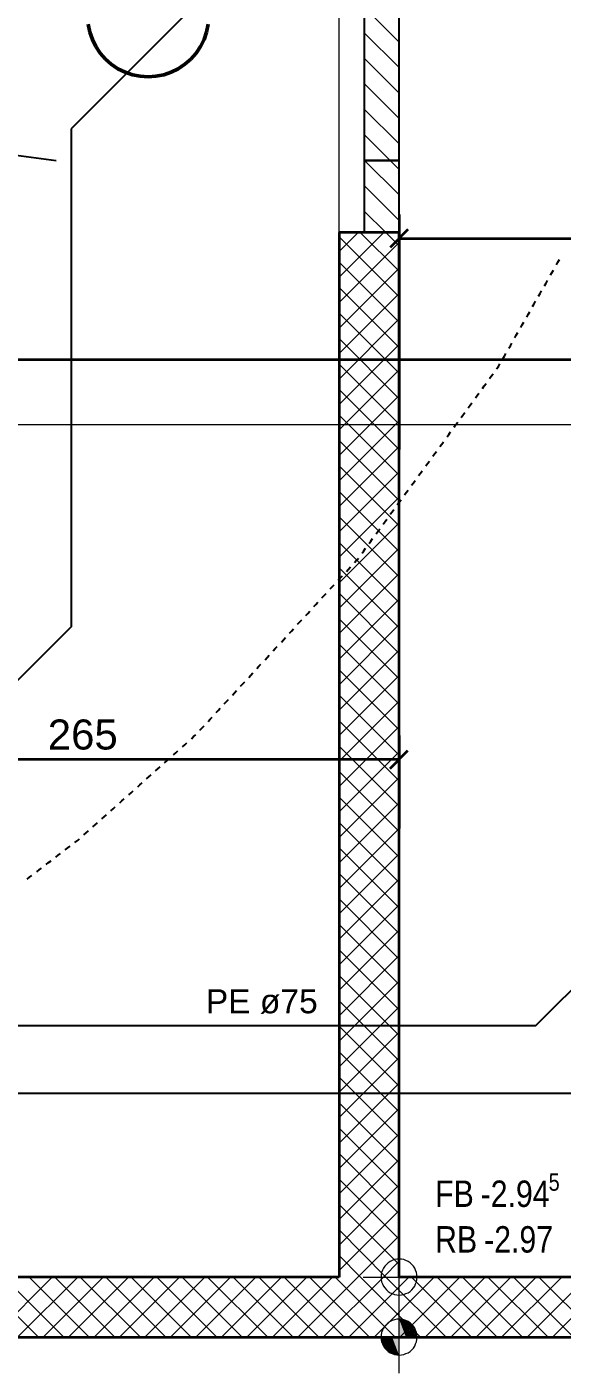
# Model space of a CAD drawing. Extents: x 885 to 2021, y 330 to 1122.
# Drawn here: x 1356.4 to 1401, y 473.6 to 585.7 of the extents above; entities that cross this region are included whole.
import ezdxf
from ezdxf.lldxf.tags import DXFTag

# ---------------------------------------------------------------- set-up
doc = ezdxf.new("R2010")
doc.units = 0
doc.layers.get('0').update_dxf_attribs({"lineweight": 25})
for name, color, linetype, lineweight in [('- Revision Neu', 7, 'Continuous', 25), ('010 Aussenwände Bauteilschraffuren Neu', 7, 'Continuous', 25), ('010 Aussenwände Neu', 7, 'Continuous', 25), ('015 Innenwände Bauteilschraffuren Neu', 7, 'Continuous', 25), ('015 Innenwände Neu', 7, 'Continuous', 25), ('019 Vormauerungen Bauteilschraffuren Neu', 7, 'Continuous', 25), ('019 Vormauerungen Neu', 7, 'Continuous', 25), ('027 Oberhalb Neu', 7, 'Continuous', 25), ('080 Raum Innen Kontur Neu', 7, 'Continuous', 25), ('111 Bemassung Ausführung Koten Neu', 7, 'Continuous', 25)]:
    doc.layers.add(name, color=color, linetype=linetype, lineweight=lineweight)
for name, color, linetype, lineweight, true_color in [('S_Kaltwasser_Einlage', 3, 'fein_strichliert', 25, 0x00ff00), ('S_Regenwasser_Einlage', 7, 'fein_strichliert', 25, 0x0066cc), ('S_Schmutzwasser_Einlage', 7, 'fein_strichliert', 25, 0xcc6600), ('S_T_Mass_Einlage', 7, 'Continuous', 35, 0x0080ff), ('S_Text_Einlage', 7, 'Continuous', 25, 0x99ff99)]:
    doc.layers.add(name, color=color, linetype=linetype, lineweight=lineweight, true_color=true_color)
doc.styles.get("Standard").update_dxf_attribs({"font": 'arial.ttf'})
tags = doc.linetypes.add('Blase - eng', pattern='A,0,[2,5773_032 -1.UG1.shx,S=0.003987,R=0,X=-6.43284e-05,Y=0.012246],-0.5,0', length=0.5).pattern_tags.tags
tags[14:15] = [DXFTag(74, 4), DXFTag(75, 0), DXFTag(340, '0'), DXFTag(46, 1.0), DXFTag(50, 0.0), DXFTag(44, 0.0), DXFTag(45, 0.0)]
tags[12:13] = [DXFTag(74, 4), DXFTag(75, 0), DXFTag(340, '0'), DXFTag(46, 1.0), DXFTag(50, 0.0), DXFTag(44, 0.0), DXFTag(45, 0.0)]
tags = doc.linetypes.add('fein_strichliert', pattern=[4, 1, -2, 1]).pattern_tags.tags
tags[8:9] = [DXFTag(74, 4), DXFTag(75, 0), DXFTag(340, '0'), DXFTag(46, 0.0), DXFTag(50, 0.0), DXFTag(44, 0.0), DXFTag(45, 0.0)]
tags[6:7] = [DXFTag(74, 4), DXFTag(75, 0), DXFTag(340, '0'), DXFTag(46, 0.0), DXFTag(50, 0.0), DXFTag(44, 0.0), DXFTag(45, 0.0)]
tags[4:5] = [DXFTag(74, 4), DXFTag(75, 0), DXFTag(340, '0'), DXFTag(46, 0.0), DXFTag(50, 0.0), DXFTag(44, 0.0), DXFTag(45, 0.0)]
tags = doc.linetypes.add('Strichpunkt 3_1_1mm Achsen', pattern=[0.005, 0.003, -0.001, 0, -0.001]).pattern_tags.tags
tags[10:11] = [DXFTag(74, 4), DXFTag(75, 0), DXFTag(340, '0'), DXFTag(46, 1.0), DXFTag(50, 0.0), DXFTag(44, 0.0), DXFTag(45, 0.0)]
tags[8:9] = [DXFTag(74, 4), DXFTag(75, 0), DXFTag(340, '0'), DXFTag(46, 1.0), DXFTag(50, 0.0), DXFTag(44, 0.0), DXFTag(45, 0.0)]
tags[6:7] = [DXFTag(74, 4), DXFTag(75, 0), DXFTag(340, '0'), DXFTag(46, 1.0), DXFTag(50, 0.0), DXFTag(44, 0.0), DXFTag(45, 0.0)]
tags[4:5] = [DXFTag(74, 4), DXFTag(75, 0), DXFTag(340, '0'), DXFTag(46, 1.0), DXFTag(50, 0.0), DXFTag(44, 0.0), DXFTag(45, 0.0)]

# ---------------------------------------------------------------- blocks, each defined once
blk = doc.blocks.new('Referenz-A0T8DINEAL', base_point=(896.59, 372.19))
at = {"layer": '- Revision Neu', "color": 0, "linetype": 'Blase - eng', "lineweight": 50, "ltscale": 0.125}
for p, q in [((1361.5, 585.95), (1361.63, 585.3)), ((1361.63, 585.3), (1361.84, 584.68)), ((1371.14, 584.68), (1371.35, 585.3)), ((1371.35, 585.3), (1371.48, 585.95)), ((1361.84, 584.68), (1362.13, 584.09)), ((1370.85, 584.09), (1371.14, 584.68)), ((1362.13, 584.09), (1362.49, 583.54)), ((1362.49, 583.54), (1362.93, 583.04)), ((1362.93, 583.04), (1363.42, 582.61)), ((1369.55, 582.61), (1370.05, 583.04)), ((1370.05, 583.04), (1370.48, 583.54)), ((1370.48, 583.54), (1370.85, 584.09)), ((1363.42, 582.61), (1363.97, 582.24)), ((1363.97, 582.24), (1364.56, 581.95)), ((1364.56, 581.95), (1365.18, 581.74)), ((1367.79, 581.74), (1368.41, 581.95)), ((1368.41, 581.95), (1369, 582.24)), ((1369, 582.24), (1369.55, 582.61)), ((1365.18, 581.74), (1365.83, 581.61)), ((1365.83, 581.61), (1366.49, 581.57)), ((1366.49, 581.57), (1367.14, 581.61)), ((1367.14, 581.61), (1367.79, 581.74))]:
    blk.add_line(p, q, dxfattribs=at)
at = {"layer": '010 Aussenwände Bauteilschraffuren Neu', "color": 0, "linetype": 'Continuous', "lineweight": 0, "ltscale": 0.0169}
for p, q in [((1357.35, 476.6), (1352.35, 481.6)), ((1353.49, 476.6), (1358.49, 481.6)), ((1359.47, 476.6), (1354.47, 481.6)), ((1355.62, 476.6), (1360.62, 481.6)), ((1361.59, 476.6), (1356.59, 481.6)), ((1357.74, 476.6), (1362.74, 481.6)), ((1363.72, 476.6), (1358.72, 481.6)), ((1359.86, 476.6), (1364.86, 481.6)), ((1365.84, 476.6), (1360.84, 481.6)), ((1361.98, 476.6), (1366.98, 481.6)), ((1367.96, 476.6), (1362.96, 481.6)), ((1364.1, 476.6), (1369.1, 481.6)), ((1370.08, 476.6), (1365.08, 481.6)), ((1366.22, 476.6), (1371.22, 481.6)), ((1372.2, 476.6), (1367.2, 481.6)), ((1368.34, 476.6), (1373.34, 481.6)), ((1374.32, 476.6), (1369.32, 481.6)), ((1370.46, 476.6), (1375.46, 481.6)), ((1376.44, 476.6), (1371.44, 481.6)), ((1372.59, 476.6), (1377.59, 481.6)), ((1378.56, 476.6), (1373.56, 481.6)), ((1374.71, 476.6), (1379.71, 481.6)), ((1380.69, 476.6), (1375.69, 481.6)), ((1376.83, 476.6), (1381.83, 481.6)), ((1382.81, 476.6), (1377.81, 481.6)), ((1378.95, 476.6), (1383.95, 481.6)), ((1384.93, 476.6), (1379.93, 481.6)), ((1381.07, 476.6), (1386.07, 481.6)), ((1387.05, 476.6), (1382.05, 481.6)), ((1383.19, 476.6), (1388.19, 481.6)), ((1389.17, 476.6), (1384.17, 481.6)), ((1385.31, 476.6), (1390.31, 481.6)), ((1391.29, 476.6), (1386.29, 481.6)), ((1387.44, 476.6), (1392.44, 481.6)), ((1393.41, 476.6), (1388.41, 481.6)), ((1389.56, 476.6), (1394.56, 481.6)), ((1395.54, 476.6), (1390.54, 481.6)), ((1391.68, 476.6), (1396.68, 481.6)), ((1397.66, 476.6), (1392.66, 481.6)), ((1393.8, 476.6), (1398.8, 481.6)), ((1399.78, 476.6), (1394.78, 481.6)), ((1395.92, 476.6), (1400.92, 481.6)), ((1401.9, 476.6), (1396.9, 481.6)), ((1398.04, 476.6), (1403.04, 481.6)), ((1404.02, 476.6), (1399.02, 481.6)), ((1400.16, 476.6), (1405.16, 481.6))]:
    blk.add_line(p, q, dxfattribs=at)
at = {"layer": '010 Aussenwände Neu', "color": 0, "lineweight": 35}
for p, q in [((1382.38, 481.6), (1284.18, 481.6)), ((1527.88, 481.6), (1387.38, 481.6)), ((1041.78, 476.6), (1532.88, 476.6))]:
    blk.add_line(p, q, dxfattribs=at)
at = {"layer": '015 Innenwände Bauteilschraffuren Neu', "color": 0, "linetype": 'Continuous', "lineweight": 0, "ltscale": 0.0169}
for p, q in [((1384.48, 587.36), (1387.38, 584.46)), ((1384.48, 585.24), (1387.38, 582.34)), ((1384.48, 583.12), (1387.38, 580.22)), ((1384.48, 581), (1387.38, 578.1)), ((1384.48, 578.88), (1387.38, 575.98)), ((1384.48, 576.76), (1386.63, 574.6)), ((1384.48, 574.63), (1384.51, 574.6)), ((1382.38, 567.01), (1383.98, 568.6)), ((1382.38, 564.88), (1386.1, 568.6)), ((1387.38, 565.37), (1384.15, 568.6)), ((1387.38, 567.49), (1386.27, 568.6)), ((1387.38, 563.25), (1382.38, 568.25)), ((1382.38, 562.76), (1387.38, 567.76)), ((1387.38, 561.13), (1382.38, 566.13)), ((1382.38, 560.64), (1387.38, 565.64)), ((1387.38, 559.01), (1382.38, 564.01)), ((1382.38, 558.52), (1387.38, 563.52)), ((1387.38, 556.88), (1382.38, 561.88)), ((1382.38, 556.4), (1387.38, 561.4)), ((1387.38, 554.76), (1382.38, 559.76)), ((1382.38, 554.28), (1387.38, 559.28)), ((1387.38, 552.64), (1382.38, 557.64)), ((1382.38, 552.16), (1387.38, 557.16)), ((1387.38, 550.52), (1382.38, 555.52)), ((1382.38, 550.03), (1387.38, 555.03)), ((1387.38, 548.4), (1382.38, 553.4)), ((1382.38, 547.91), (1387.38, 552.91)), ((1387.38, 546.28), (1382.38, 551.28)), ((1382.38, 545.79), (1387.38, 550.79)), ((1387.38, 544.16), (1382.38, 549.16)), ((1382.38, 543.67), (1387.38, 548.67)), ((1387.38, 542.04), (1382.38, 547.04)), ((1382.38, 541.55), (1387.38, 546.55)), ((1387.38, 539.91), (1382.38, 544.91)), ((1382.38, 539.43), (1387.38, 544.43)), ((1387.38, 537.79), (1382.38, 542.79)), ((1382.38, 537.31), (1387.38, 542.31)), ((1387.38, 535.67), (1382.38, 540.67)), ((1382.38, 535.19), (1387.38, 540.19)), ((1387.38, 533.55), (1382.38, 538.55)), ((1382.38, 533.06), (1387.38, 538.06)), ((1387.38, 531.43), (1382.38, 536.43)), ((1382.38, 530.94), (1387.38, 535.94)), ((1387.38, 529.31), (1382.38, 534.31)), ((1382.38, 528.82), (1387.38, 533.82)), ((1387.38, 527.19), (1382.38, 532.19)), ((1382.38, 526.7), (1387.38, 531.7)), ((1387.38, 525.06), (1382.38, 530.06)), ((1382.38, 524.58), (1387.38, 529.58)), ((1387.38, 522.94), (1382.38, 527.94)), ((1382.38, 522.46), (1387.38, 527.46)), ((1387.38, 520.82), (1382.38, 525.82)), ((1382.38, 520.34), (1387.38, 525.34)), ((1387.38, 518.7), (1382.38, 523.7)), ((1382.38, 518.21), (1387.38, 523.21)), ((1387.38, 516.58), (1382.38, 521.58)), ((1382.38, 516.09), (1387.38, 521.09)), ((1387.38, 514.46), (1382.38, 519.46)), ((1382.38, 513.97), (1387.38, 518.97)), ((1387.38, 512.34), (1382.38, 517.34)), ((1382.38, 511.85), (1387.38, 516.85)), ((1387.38, 510.22), (1382.38, 515.22)), ((1382.38, 509.73), (1387.38, 514.73)), ((1387.38, 508.09), (1382.38, 513.09)), ((1382.38, 507.61), (1387.38, 512.61)), ((1387.38, 505.97), (1382.38, 510.97)), ((1382.38, 505.49), (1387.38, 510.49)), ((1387.38, 503.85), (1382.38, 508.85)), ((1382.38, 503.37), (1387.38, 508.37)), ((1387.38, 501.73), (1382.38, 506.73)), ((1382.38, 501.24), (1387.38, 506.24)), ((1387.38, 499.61), (1382.38, 504.61)), ((1382.38, 499.12), (1387.38, 504.12)), ((1387.38, 497.49), (1382.38, 502.49)), ((1382.38, 497), (1387.38, 502)), ((1387.38, 495.37), (1382.38, 500.37)), ((1382.38, 494.88), (1387.38, 499.88)), ((1387.38, 493.24), (1382.38, 498.24)), ((1382.38, 492.76), (1387.38, 497.76)), ((1387.38, 491.12), (1382.38, 496.12)), ((1382.38, 490.64), (1387.38, 495.64)), ((1387.38, 489), (1382.38, 494)), ((1382.38, 488.52), (1387.38, 493.52)), ((1387.38, 486.88), (1382.38, 491.88)), ((1382.38, 486.4), (1387.38, 491.4)), ((1387.38, 484.76), (1382.38, 489.76)), ((1382.38, 484.27), (1387.38, 489.27)), ((1387.38, 482.64), (1382.38, 487.64)), ((1382.38, 482.15), (1387.38, 487.15)), ((1386.29, 481.6), (1382.38, 485.52)), ((1383.95, 481.6), (1387.38, 485.03)), ((1384.17, 481.6), (1382.38, 483.4)), ((1386.07, 481.6), (1387.38, 482.91))]:
    blk.add_line(p, q, dxfattribs=at)
at = {"layer": '015 Innenwände Neu', "color": 0, "lineweight": -2}
for p, q in [((1384.48, 604.6), (1384.48, 574.6)), ((1387.38, 574.6), (1387.38, 604.6)), ((1384.48, 574.6), (1387.38, 574.6))]:
    blk.add_line(p, q, dxfattribs=at)
at = {"layer": '015 Innenwände Neu', "color": 0, "lineweight": 35}
for p, q in [((1387.38, 568.6), (1382.38, 568.6)), ((1382.38, 568.6), (1382.38, 481.6)), ((1387.38, 481.6), (1387.38, 568.6))]:
    blk.add_line(p, q, dxfattribs=at)
at = {"layer": '019 Vormauerungen Bauteilschraffuren Neu', "color": 0, "linetype": 'Continuous', "lineweight": 0, "ltscale": 0.0169}
for p, q in [((1384.51, 574.6), (1387.38, 571.73)), ((1386.63, 574.6), (1387.38, 573.86)), ((1384.48, 572.51), (1387.38, 569.61)), ((1384.48, 570.39), (1386.27, 568.6))]:
    blk.add_line(p, q, dxfattribs=at)
at = {"layer": '019 Vormauerungen Neu', "color": 0, "lineweight": -2}
for p, q in [((1384.48, 574.6), (1384.48, 568.6)), ((1387.38, 574.6), (1384.48, 574.6)), ((1387.38, 568.6), (1387.38, 574.6)), ((1384.48, 568.6), (1387.38, 568.6))]:
    blk.add_line(p, q, dxfattribs=at)
at = {"layer": '027 Oberhalb Neu', "color": 0, "linetype": 'Strichpunkt 3_1_1mm Achsen', "lineweight": 35, "ltscale": 0.1225}
blk.add_line((1599.54, 558), (1035.78, 558), dxfattribs=at)
at = {"layer": '027 Oberhalb Neu', "color": 0, "linetype": 'Strichpunkt 3_1_1mm Achsen', "lineweight": 13, "ltscale": 0.0169}
blk.add_line((1030.18, 552.6), (1597.28, 552.6), dxfattribs=at)
at = {"layer": '080 Raum Innen Kontur Neu', "color": 0, "linetype": 'Continuous', "lineweight": 13, "ltscale": 0.0169}
for p, q in [((1382.38, 481.6), (1382.38, 628.6)), ((1387.38, 628.6), (1387.38, 481.6)), ((1284.18, 481.6), (1382.38, 481.6)), ((1387.38, 481.6), (1527.88, 481.6))]:
    blk.add_line(p, q, dxfattribs=at)
at = {"layer": '111 Bemassung Ausführung Koten Neu', "color": 0, "lineweight": 13}
for p, q in [((1387.38, 478.6), (1387.38, 484.6)), ((1384.38, 481.6), (1390.38, 481.6)), ((1387.38, 473.6), (1387.38, 479.6)), ((1384.38, 476.6), (1390.38, 476.6))]:
    blk.add_line(p, q, dxfattribs=at)
at = {"layer": '111 Bemassung Ausführung Koten Neu', "color": 0, "linetype": 'Continuous', "lineweight": 13, "ltscale": 0.0169}
for p, q in [((1385.99, 482.18), (1385.93, 481.99)), ((1386.08, 482.35), (1385.99, 482.18)), ((1386.19, 482.52), (1386.08, 482.35)), ((1386.32, 482.66), (1386.19, 482.52)), ((1386.47, 482.79), (1386.32, 482.66)), ((1386.63, 482.9), (1386.47, 482.79)), ((1386.8, 482.99), (1386.63, 482.9)), ((1386.99, 483.05), (1386.8, 482.99)), ((1387.18, 483.09), (1386.99, 483.05)), ((1387.38, 483.1), (1387.18, 483.09)), ((1387.57, 483.09), (1387.38, 483.1)), ((1387.77, 483.05), (1387.57, 483.09)), ((1387.95, 482.99), (1387.77, 483.05)), ((1388.13, 482.9), (1387.95, 482.99)), ((1388.29, 482.79), (1388.13, 482.9)), ((1388.44, 482.66), (1388.29, 482.79)), ((1388.57, 482.52), (1388.44, 482.66)), ((1388.68, 482.35), (1388.57, 482.52)), ((1388.76, 482.18), (1388.68, 482.35)), ((1388.83, 481.99), (1388.76, 482.18)), ((1385.89, 481.8), (1385.88, 481.6)), ((1385.88, 481.6), (1385.89, 481.41)), ((1385.93, 481.99), (1385.89, 481.8)), ((1385.89, 481.41), (1385.93, 481.21)), ((1385.93, 481.21), (1385.99, 481.03)), ((1385.99, 481.03), (1386.08, 480.85)), ((1388.68, 480.85), (1388.76, 481.03)), ((1388.76, 481.03), (1388.83, 481.21)), ((1388.87, 481.8), (1388.83, 481.99)), ((1388.83, 481.21), (1388.87, 481.41)), ((1388.88, 481.6), (1388.87, 481.8)), ((1388.87, 481.41), (1388.88, 481.6)), ((1386.08, 480.85), (1386.19, 480.69)), ((1386.19, 480.69), (1386.32, 480.54)), ((1386.32, 480.54), (1386.47, 480.41)), ((1386.47, 480.41), (1386.63, 480.3)), ((1386.63, 480.3), (1386.8, 480.22)), ((1386.8, 480.22), (1386.99, 480.15)), ((1386.99, 480.15), (1387.18, 480.12)), ((1387.18, 480.12), (1387.38, 480.1)), ((1387.38, 480.1), (1387.57, 480.12)), ((1387.57, 480.12), (1387.77, 480.15)), ((1387.77, 480.15), (1387.95, 480.22)), ((1387.95, 480.22), (1388.13, 480.3)), ((1388.13, 480.3), (1388.29, 480.41)), ((1388.29, 480.41), (1388.44, 480.54)), ((1388.44, 480.54), (1388.57, 480.69)), ((1388.57, 480.69), (1388.68, 480.85)), ((1386.32, 477.66), (1386.19, 477.52)), ((1386.47, 477.79), (1386.32, 477.66)), ((1386.63, 477.9), (1386.47, 477.79)), ((1386.8, 477.99), (1386.63, 477.9)), ((1386.99, 478.05), (1386.8, 477.99)), ((1387.18, 478.09), (1386.99, 478.05)), ((1387.38, 478.1), (1387.18, 478.09)), ((1387.57, 478.09), (1387.38, 478.1)), ((1387.77, 478.05), (1387.57, 478.09)), ((1387.95, 477.99), (1387.77, 478.05)), ((1388.13, 477.9), (1387.95, 477.99)), ((1388.29, 477.79), (1388.13, 477.9)), ((1388.44, 477.66), (1388.29, 477.79)), ((1388.57, 477.52), (1388.44, 477.66)), ((1385.89, 476.8), (1385.88, 476.6)), ((1385.88, 476.6), (1385.89, 476.41)), ((1385.93, 476.99), (1385.89, 476.8)), ((1385.99, 477.18), (1385.93, 476.99)), ((1386.08, 477.35), (1385.99, 477.18)), ((1386.19, 477.52), (1386.08, 477.35)), ((1388.68, 477.35), (1388.57, 477.52)), ((1388.76, 477.18), (1388.68, 477.35)), ((1388.83, 476.99), (1388.76, 477.18)), ((1388.87, 476.8), (1388.83, 476.99)), ((1388.88, 476.6), (1388.87, 476.8)), ((1388.87, 476.41), (1388.88, 476.6)), ((1385.89, 476.41), (1385.93, 476.21)), ((1385.93, 476.21), (1385.99, 476.03)), ((1385.99, 476.03), (1386.08, 475.85)), ((1386.08, 475.85), (1386.19, 475.69)), ((1386.19, 475.69), (1386.32, 475.54)), ((1386.32, 475.54), (1386.47, 475.41)), ((1386.47, 475.41), (1386.63, 475.3)), ((1388.13, 475.3), (1388.29, 475.41)), ((1388.29, 475.41), (1388.44, 475.54)), ((1388.44, 475.54), (1388.57, 475.69)), ((1388.57, 475.69), (1388.68, 475.85)), ((1388.68, 475.85), (1388.76, 476.03)), ((1388.76, 476.03), (1388.83, 476.21)), ((1388.83, 476.21), (1388.87, 476.41)), ((1386.63, 475.3), (1386.8, 475.22)), ((1386.8, 475.22), (1386.99, 475.15)), ((1386.99, 475.15), (1387.18, 475.12)), ((1387.18, 475.12), (1387.38, 475.1)), ((1387.38, 475.1), (1387.57, 475.12)), ((1387.57, 475.12), (1387.77, 475.15)), ((1387.77, 475.15), (1387.95, 475.22)), ((1387.95, 475.22), (1388.13, 475.3))]:
    blk.add_line(p, q, dxfattribs=at)
at = {"layer": '111 Bemassung Ausführung Koten Neu', "color": 0, "linetype": 'Continuous', "lineweight": 0, "ltscale": 0.0169}
for points in [[(1387.38, 476.6), (1387.95, 476.6), (1387.38, 478.1)], [(1387.95, 477.99), (1387.42, 477.99), (1387.38, 478.1)], [(1387.95, 476.6), (1387.95, 477.99), (1387.42, 477.99)], [(1387.95, 476.6), (1388.44, 476.6), (1387.95, 477.99)], [(1388.44, 477.66), (1388.07, 477.66), (1387.95, 477.99)], [(1388.44, 476.6), (1388.44, 477.66), (1388.07, 477.66)], [(1388.44, 476.6), (1388.76, 476.6), (1388.44, 477.66)], [(1388.76, 477.18), (1388.59, 477.18), (1388.44, 477.66)], [(1385.99, 476.03), (1385.99, 476.6), (1385.88, 476.6)], [(1386.17, 476.03), (1385.99, 476.03), (1385.99, 476.6)], [(1386.32, 475.54), (1386.32, 476.6), (1385.99, 476.6)], [(1386.69, 475.54), (1386.32, 475.54), (1386.32, 476.6)], [(1386.8, 475.22), (1386.8, 476.6), (1386.32, 476.6)], [(1387.33, 475.22), (1386.8, 475.22), (1386.8, 476.6)], [(1387.38, 475.1), (1387.38, 476.6), (1386.8, 476.6)], [(1388.76, 476.6), (1388.76, 477.18), (1388.59, 477.18)], [(1388.76, 476.6), (1388.88, 476.6), (1388.76, 477.18)], [(1386.32, 475.54), (1386.17, 476.03), (1385.99, 476.03)], [(1386.8, 475.22), (1386.69, 475.54), (1386.32, 475.54)], [(1387.38, 475.1), (1387.33, 475.22), (1386.8, 475.22)]]:
    blk.add_solid(points, dxfattribs=at)
at = {"layer": '111 Bemassung Ausführung Koten Neu', "color": 0, "linetype": 'Continuous', "lineweight": 13, "ltscale": 0.002197, "attachment_point": 1}
for s, insert, char_height in [('{\\fArial Narrow;5}', (1399.83, 490.24), 1.452), ('{\\fArial Narrow;FB}', (1390.38, 489.64), 2.2), ('{\\fArial Narrow;-2.94}', (1394.17, 489.64), 2.2), ('{\\fArial Narrow;RB}', (1390.38, 485.84), 2.2), ('{\\fArial Narrow;-2.97}', (1394.46, 485.84), 2.2)]:
    blk.add_mtext(s, dxfattribs=dict(at, insert=insert, char_height=char_height))
blk = doc.blocks.new('Polylinie-A0T8DIPGAL', base_point=(1310.98, 489.06))
at = {"color": 0, "lineweight": -2}
blk.add_line((1325.15, 496.92), (1454.47, 496.92), dxfattribs=at)
blk = doc.blocks.new('Polylinie-A0T8DIQMAL', base_point=(1330.67, 506.35))
at = {"color": 0, "lineweight": -2}
for p, q in [((1437.62, 654.8), (1360.07, 577.25)), ((1360.07, 577.25), (1360.07, 535.75)), ((1360.07, 535.75), (1330.67, 506.35))]:
    blk.add_line(p, q, dxfattribs=at)
blk = doc.blocks.new('Polylinie-A0T8DIQQAL', base_point=(1327.5, 512.34))
at = {"color": 0, "lineweight": -2}
for p, q in [((1379.67, 625.9), (1342.87, 589.1)), ((1342.87, 589.1), (1342.87, 527.72)), ((1342.87, 527.72), (1327.5, 512.34))]:
    blk.add_line(p, q, dxfattribs=at)
blk = doc.blocks.new('Polylinie-A0T8DIQSAL', base_point=(1334.48, 502.54))
at = {"color": 0, "lineweight": -2}
for p, q in [((1436.04, 539.82), (1436.04, 553.82)), ((1398.76, 502.54), (1436.04, 539.82)), ((1334.48, 502.54), (1398.76, 502.54))]:
    blk.add_line(p, q, dxfattribs=at)
blk = doc.blocks.new('Teilstrecke-A0T8DIR2AL', base_point=(1304.14, 485.79))
at = {"color": 0, "linetype": 'Continuous', "lineweight": -2}
for p, q in [((1400.61, 566.12), (1400.73, 566.34)), ((1399.99, 565.04), (1400.11, 565.25)), ((1400.11, 565.25), (1400.24, 565.47)), ((1400.48, 565.91), (1400.61, 566.12)), ((1399.49, 564.17), (1399.62, 564.39)), ((1399.62, 564.39), (1399.74, 564.6)), ((1398.63, 562.65), (1398.75, 562.87)), ((1399, 563.3), (1399.12, 563.52)), ((1399.12, 563.52), (1399.25, 563.73)), ((1398.01, 561.56), (1398.13, 561.78)), ((1398.13, 561.78), (1398.26, 562)), ((1398.5, 562.43), (1398.63, 562.65)), ((1397.51, 560.69), (1397.64, 560.91)), ((1397.64, 560.91), (1397.76, 561.13)), ((1397.02, 559.83), (1397.14, 560.04)), ((1397.14, 560.04), (1397.26, 560.26)), ((1396.15, 558.31), (1396.27, 558.52)), ((1396.52, 558.96), (1396.65, 559.17)), ((1396.65, 559.17), (1396.77, 559.39)), ((1395.5, 557.24), (1395.65, 557.44)), ((1395.65, 557.44), (1395.68, 557.49)), ((1395.68, 557.49), (1395.78, 557.65)), ((1396.03, 558.09), (1396.15, 558.31)), ((1394.91, 556.43), (1395.06, 556.63)), ((1395.06, 556.63), (1395.21, 556.83)), ((1393.73, 554.82), (1393.88, 555.02)), ((1393.88, 555.02), (1394.03, 555.22)), ((1394.32, 555.62), (1394.47, 555.83)), ((1394.47, 555.83), (1394.62, 556.03)), ((1393.14, 554.01), (1393.29, 554.21)), ((1393.29, 554.21), (1393.44, 554.41)), ((1392.11, 552.6), (1392.26, 552.8)), ((1392.55, 553.2), (1392.7, 553.4)), ((1392.7, 553.4), (1392.85, 553.6)), ((1391.37, 551.59), (1391.52, 551.79)), ((1391.52, 551.79), (1391.67, 551.99)), ((1391.96, 552.39), (1392.11, 552.6)), ((1390.78, 550.78), (1390.93, 550.98)), ((1390.93, 550.98), (1391.08, 551.18)), ((1389.75, 549.36), (1389.9, 549.57)), ((1390.19, 549.97), (1390.34, 550.17)), ((1390.34, 550.17), (1390.49, 550.37)), ((1389.01, 548.36), (1389.16, 548.56)), ((1389.16, 548.56), (1389.31, 548.76)), ((1389.6, 549.16), (1389.75, 549.36)), ((1388.42, 547.55), (1388.57, 547.75)), ((1388.57, 547.75), (1388.72, 547.95)), ((1387.24, 545.93), (1387.39, 546.13)), ((1387.39, 546.13), (1387.54, 546.34)), ((1387.83, 546.74), (1387.98, 546.94)), ((1387.98, 546.94), (1388.13, 547.14)), ((1386.65, 545.13), (1386.8, 545.33)), ((1386.8, 545.33), (1386.95, 545.53)), ((1385.62, 543.71), (1385.77, 543.91)), ((1386.06, 544.32), (1386.21, 544.52)), ((1386.21, 544.52), (1386.36, 544.72)), ((1384.89, 542.7), (1385.03, 542.9)), ((1385.03, 542.9), (1385.18, 543.11)), ((1385.48, 543.51), (1385.62, 543.71)), ((1384.3, 541.9), (1384.44, 542.1)), ((1384.44, 542.1), (1384.59, 542.3)), ((1383, 540.38), (1383.17, 540.56)), ((1383.17, 540.56), (1383.34, 540.75)), ((1383.67, 541.11), (1383.84, 541.3)), ((1383.84, 541.3), (1383.92, 541.38)), ((1383.92, 541.38), (1384, 541.49)), ((1382.32, 539.64), (1382.49, 539.83)), ((1382.49, 539.83), (1382.66, 540.01)), ((1380.96, 538.17), (1381.13, 538.36)), ((1381.13, 538.36), (1381.3, 538.54)), ((1381.64, 538.91), (1381.81, 539.09)), ((1381.81, 539.09), (1381.98, 539.27)), ((1379.78, 536.88), (1379.95, 537.07)), ((1380.29, 537.44), (1380.46, 537.62)), ((1380.46, 537.62), (1380.62, 537.8)), ((1378.93, 535.97), (1379.1, 536.15)), ((1379.1, 536.15), (1379.27, 536.33)), ((1379.61, 536.7), (1379.78, 536.88)), ((1377.75, 534.68), (1377.91, 534.86)), ((1378.25, 535.23), (1378.42, 535.41)), ((1378.42, 535.41), (1378.59, 535.6)), ((1376.9, 533.76), (1377.07, 533.94)), ((1377.07, 533.94), (1377.24, 534.13)), ((1377.58, 534.49), (1377.75, 534.68)), ((1375.71, 532.47), (1375.88, 532.66)), ((1376.22, 533.02), (1376.39, 533.21)), ((1376.39, 533.21), (1376.56, 533.39)), ((1374.87, 531.55), (1375.03, 531.74)), ((1375.03, 531.74), (1375.2, 531.92)), ((1375.54, 532.29), (1375.71, 532.47)), ((1373.68, 530.27), (1373.85, 530.45)), ((1374.19, 530.82), (1374.36, 531)), ((1374.36, 531), (1374.53, 531.18)), ((1372.83, 529.35), (1373, 529.53)), ((1373, 529.53), (1373.17, 529.71)), ((1373.51, 530.08), (1373.68, 530.27)), ((1371.65, 528.06), (1371.82, 528.24)), ((1372.16, 528.61), (1372.32, 528.79)), ((1372.32, 528.79), (1372.49, 528.98)), ((1370.8, 527.14), (1370.97, 527.32)), ((1370.97, 527.32), (1371.14, 527.51)), ((1371.48, 527.88), (1371.65, 528.06)), ((1369.34, 525.77), (1369.53, 525.94)), ((1369.53, 525.94), (1369.72, 526.11)), ((1370.09, 526.44), (1370.27, 526.61)), ((1370.27, 526.61), (1370.46, 526.77)), ((1368.04, 524.61), (1368.22, 524.77)), ((1368.6, 525.11), (1368.78, 525.27)), ((1368.78, 525.27), (1368.97, 525.44)), ((1367.11, 523.77), (1367.29, 523.94)), ((1367.29, 523.94), (1367.48, 524.11)), ((1367.85, 524.44), (1368.04, 524.61)), ((1365.62, 522.44), (1365.8, 522.61)), ((1365.8, 522.61), (1365.99, 522.77)), ((1366.36, 523.11), (1366.55, 523.27)), ((1366.55, 523.27), (1366.73, 523.44)), ((1364.31, 521.27), (1364.5, 521.44)), ((1364.87, 521.77), (1365.06, 521.94)), ((1365.06, 521.94), (1365.24, 522.11)), ((1363.38, 520.44), (1363.57, 520.61)), ((1363.57, 520.61), (1363.75, 520.77)), ((1364.13, 521.11), (1364.31, 521.27)), ((1361.89, 519.11), (1362.08, 519.27)), ((1362.08, 519.27), (1362.26, 519.44)), ((1362.63, 519.77), (1362.82, 519.94)), ((1362.82, 519.94), (1363.01, 520.11)), ((1360.65, 518), (1360.77, 518.11)), ((1361.14, 518.44), (1361.33, 518.61)), ((1361.33, 518.61), (1361.52, 518.77)), ((1359.59, 517.18), (1359.79, 517.34)), ((1359.79, 517.34), (1359.99, 517.49)), ((1360.38, 517.79), (1360.58, 517.94)), ((1360.58, 517.94), (1360.65, 518)), ((1358, 515.97), (1358.2, 516.12)), ((1358.2, 516.12), (1358.4, 516.27)), ((1358.8, 516.57), (1358.99, 516.73)), ((1358.99, 516.73), (1359.19, 516.88)), ((1356.42, 514.75), (1356.61, 514.9)), ((1356.61, 514.9), (1356.81, 515.05)), ((1357.21, 515.36), (1357.41, 515.51)), ((1357.41, 515.51), (1357.61, 515.66))]:
    blk.add_line(p, q, dxfattribs=at)
blk = doc.blocks.new('Maß-A0T8DIRQAL', base_point=(1386.64, 550.52))
at = {"color": 0, "linetype": 'ByBlock', "lineweight": -2, "ltscale": 0.35}
for p, q in [((1387.38, 570.1), (1387.38, 550.52)), ((1436.04, 570.1), (1436.04, 555.22)), ((1388.12, 568.85), (1386.64, 567.36)), ((1436.78, 568.85), (1435.29, 567.36)), ((1387.38, 568.1), (1436.04, 568.1))]:
    blk.add_line(p, q, dxfattribs=at)
at = {"color": 0, "linetype": 'ByBlock', "lineweight": -2, "ltscale": 0.35, "insert": (1408.92, 571.44), "char_height": 2.5, "attachment_point": 1}
blk.add_mtext('{\\fArial;243}', dxfattribs=at)
blk = doc.blocks.new('Maß-A0T8DIRSAL', base_point=(1278.44, 495.14))
at = {"color": 0, "linetype": 'ByBlock', "lineweight": -2, "ltscale": 0.35}
for p, q in [((1279.18, 526.7), (1279.18, 520.83)), ((1287.46, 526.7), (1287.46, 495.14)), ((1293.9, 526.7), (1293.9, 502.62)), ((1299.26, 526.7), (1299.26, 507.46)), ((1327.5, 526.7), (1327.5, 512.34)), ((1330.67, 526.7), (1330.67, 506.35)), ((1334.48, 526.7), (1334.48, 503.24)), ((1387.38, 526.7), (1387.38, 518.97)), ((1278.44, 523.96), (1279.92, 525.45)), ((1286.72, 523.96), (1288.2, 525.45)), ((1293.16, 523.96), (1294.65, 525.45)), ((1298.51, 523.96), (1300, 525.45)), ((1326.76, 523.96), (1328.24, 525.45)), ((1329.93, 523.96), (1331.41, 525.45)), ((1333.73, 523.96), (1335.22, 525.45)), ((1386.64, 523.96), (1388.12, 525.45)), ((1387.38, 524.7), (1279.18, 524.7))]:
    blk.add_line(p, q, dxfattribs=at)
at = {"color": 0, "linetype": 'ByBlock', "lineweight": -2, "ltscale": 0.35, "char_height": 2.5, "attachment_point": 1}
for s, insert in [('{\\fArial;32}', (1289.05, 528.06)), ('{\\fArial;27}', (1294.89, 528.12)), ('{\\fArial;19}', (1330.76, 528.09)), ('{\\fArial;41}', (1281.72, 528.04)), ('{\\fArial;141}', (1310.98, 528.04)), ('{\\fArial;16}', (1327.41, 528.06)), ('{\\fArial;265}', (1358.13, 528.04))]:
    blk.add_mtext(s, dxfattribs=dict(at, insert=insert))

msp = doc.modelspace()

# ---------------------------------------------------------------- linework, layer by layer
at = {"layer": 'S_Text_Einlage', "ltscale": 0.25}
msp.add_line((1305.37, 581.77), (1358.84, 574.6), dxfattribs=at)

# ---------------------------------------------------------------- block references
at = {"color": 8, "lineweight": 25, "ltscale": 0.25, "true_color": 0x808080}
msp.add_blockref('Referenz-A0T8DINEAL', (896.59, 372.19), dxfattribs=at)
at = {"layer": 'S_Kaltwasser_Einlage', "color": 150, "ltscale": 0.25, "true_color": 0x0099ff}
msp.add_blockref('Teilstrecke-A0T8DIR2AL', (1304.14, 485.79), dxfattribs=at)
at = {"layer": 'S_Regenwasser_Einlage', "linetype": 'fein_strichliert', "ltscale": 0.25}
msp.add_blockref('Polylinie-A0T8DIPGAL', (1310.98, 489.06), dxfattribs=at)
at = {"layer": 'S_Schmutzwasser_Einlage', "linetype": 'fein_strichliert', "ltscale": 0.25}
for name, p in [('Polylinie-A0T8DIQMAL', (1330.67, 506.35)), ('Polylinie-A0T8DIQQAL', (1327.5, 512.34)), ('Polylinie-A0T8DIQSAL', (1334.48, 502.54))]:
    msp.add_blockref(name, p, dxfattribs=at)
at = {"layer": 'S_T_Mass_Einlage', "ltscale": 0.35}
for name, p in [('Maß-A0T8DIRQAL', (1386.64, 550.52)), ('Maß-A0T8DIRSAL', (1278.44, 495.14))]:
    msp.add_blockref(name, p, dxfattribs=at)

# ---------------------------------------------------------------- texts
at = {"layer": 'S_Text_Einlage', "ltscale": 0.25, "insert": (1371.29, 505.57), "char_height": 2, "attachment_point": 1}
msp.add_mtext('{\\fArial;PE ø75}', dxfattribs=at)

doc.saveas('drawing.dxf')
